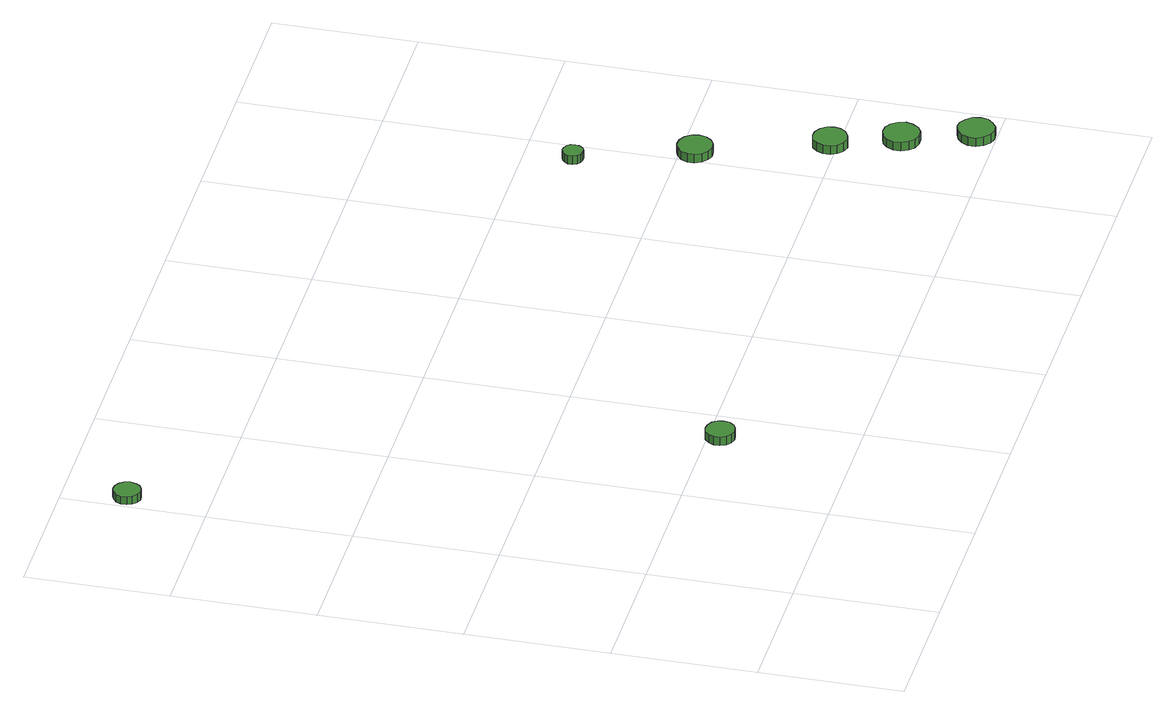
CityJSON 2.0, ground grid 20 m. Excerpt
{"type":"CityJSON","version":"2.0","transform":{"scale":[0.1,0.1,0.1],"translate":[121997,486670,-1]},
"CityObjects":{
"tree1":{"type":"SolitaryVegetationObject","attributes":{"function":"something"},"geometry":[{"type":"MultiSurface","lod":"1","boundaries":[[[0,1,2,3,4,5,6,7,8,9,10,11,12,13,14]],[[15,16,17,18,19,20,21,22,23,24,25,26,27,28,29]],[[0,29,28,1]],[[1,28,27,2]],[[2,27,26,3]],[[3,26,25,4]],[[4,25,24,5]],[[5,24,23,6]],[[6,23,22,7]],[[7,22,21,8]],[[8,21,20,9]],[[9,20,19,10]],[[10,19,18,11]],[[11,18,17,12]],[[12,17,16,13]],[[13,16,15,14]],[[14,15,29,0]]]}]},
"tree2":{"type":"SolitaryVegetationObject","attributes":{"function":"something"},"geometry":[{"type":"MultiSurface","lod":"1","boundaries":[[[30,31,32,33,34,35,36,37,38,39,40,41,42,43,44]],[[45,46,47,48,49,50,51,52,53,54,55,56,57,58,59]],[[30,59,58,31]],[[31,58,57,32]],[[32,57,56,33]],[[33,56,55,34]],[[34,55,54,35]],[[35,54,53,36]],[[36,53,52,37]],[[37,52,51,38]],[[38,51,50,39]],[[39,50,49,40]],[[40,49,48,41]],[[41,48,47,42]],[[42,47,46,43]],[[43,46,45,44]],[[44,45,59,30]]]}]},
"tree3":{"type":"SolitaryVegetationObject","attributes":{"function":"something"},"geometry":[{"type":"MultiSurface","lod":"1","boundaries":[[[60,61,62,63,64,65,66,67,68,69,70,71,72,73,74]],[[75,76,77,78,79,80,81,82,83,84,85,86,87,88,89]],[[60,89,88,61]],[[61,88,87,62]],[[62,87,86,63]],[[63,86,85,64]],[[64,85,84,65]],[[65,84,83,66]],[[66,83,82,67]],[[67,82,81,68]],[[68,81,80,69]],[[69,80,79,70]],[[70,79,78,71]],[[71,78,77,72]],[[72,77,76,73]],[[73,76,75,74]],[[74,75,89,60]]]}]},
"tree4":{"type":"SolitaryVegetationObject","attributes":{"function":"something"},"geometry":[{"type":"MultiSurface","lod":"1","boundaries":[[[90,91,92,93,94,95,96,97,98,99,100,101,102,103,104]],[[105,106,107,108,109,110,111,112,113,114,115,116,117,118,119]],[[90,119,118,91]],[[91,118,117,92]],[[92,117,116,93]],[[93,116,115,94]],[[94,115,114,95]],[[95,114,113,96]],[[96,113,112,97]],[[97,112,111,98]],[[98,111,110,99]],[[99,110,109,100]],[[100,109,108,101]],[[101,108,107,102]],[[102,107,106,103]],[[103,106,105,104]],[[104,105,119,90]]]}]},
"tree5":{"type":"SolitaryVegetationObject","attributes":{"function":"something"},"geometry":[{"type":"MultiSurface","lod":"1","boundaries":[[[120,121,122,123,124,125,126,127,128,129,130,131,132,133,134]],[[135,136,137,138,139,140,141,142,143,144,145,146,147,148,149]],[[120,149,148,121]],[[121,148,147,122]],[[122,147,146,123]],[[123,146,145,124]],[[124,145,144,125]],[[125,144,143,126]],[[126,143,142,127]],[[127,142,141,128]],[[128,141,140,129]],[[129,140,139,130]],[[130,139,138,131]],[[131,138,137,132]],[[132,137,136,133]],[[133,136,135,134]],[[134,135,149,120]]]}]},
"tree6":{"type":"SolitaryVegetationObject","attributes":{"function":"something"},"geometry":[{"type":"MultiSurface","lod":"1","boundaries":[[[150,151,152,153,154,155,156,157,158,159,160,161,162,163,164]],[[165,166,167,168,169,170,171,172,173,174,175,176,177,178,179]],[[150,179,178,151]],[[151,178,177,152]],[[152,177,176,153]],[[153,176,175,154]],[[154,175,174,155]],[[155,174,173,156]],[[156,173,172,157]],[[157,172,171,158]],[[158,171,170,159]],[[159,170,169,160]],[[160,169,168,161]],[[161,168,167,162]],[[162,167,166,163]],[[163,166,165,164]],[[164,165,179,150]]]}]},
"tree7":{"type":"SolitaryVegetationObject","attributes":{"function":"something"},"geometry":[{"type":"MultiSurface","lod":"1","boundaries":[[[180,181,182,183,184,185,186,187,188,189,190,191,192,193,194]],[[195,196,197,198,199,200,201,202,203,204,205,206,207,208,209]],[[180,209,208,181]],[[181,208,207,182]],[[182,207,206,183]],[[183,206,205,184]],[[184,205,204,185]],[[185,204,203,186]],[[186,203,202,187]],[[187,202,201,188]],[[188,201,200,189]],[[189,200,199,190]],[[190,199,198,191]],[[191,198,197,192]],[[192,197,196,193]],[[193,196,195,194]],[[194,195,209,180]]]}]}
},
"vertices":[
[43,913,19],[41,921,19],[37,927,19],[30,931,19],[22,932,19],[15,929,19],[9,924,19],[6,917,19],[6,909,19],[9,902,19],[15,897,19],[22,894,19],[30,895,19],[37,899,19],[41,905,19],[41,905,7],[37,899,7],[30,895,7],[22,894,7],[15,897,7],[9,902,7],[6,909,7],[6,917,7],[9,924,7],[15,929,7],[22,932,7],[30,931,7],[37,927,7],[41,921,7],[43,913,7],
[368,183,22],[367,191,22],[362,198,22],[354,202,22],[346,203,22],[338,201,22],[332,195,22],[328,187,22],[328,179,22],[332,171,22],[338,166,22],[346,163,22],[354,164,22],[362,168,22],[367,175,22],[367,175,9],[362,168,9],[354,164,9],[346,163,9],[338,166,9],[332,171,9],[328,179,9],[328,187,9],[332,195,9],[338,201,9],[346,203,9],[354,202,9],[362,198,9],[367,191,9],[368,183,9],
[974,532,27],[973,538,27],[970,542,27],[964,545,27],[959,546,27],[953,544,27],[949,540,27],[946,535,27],[946,529,27],[949,523,27],[953,519,27],[959,518,27],[964,518,27],[970,521,27],[973,526,27],[973,526,14],[970,521,14],[964,518,14],[959,518,14],[953,519,14],[949,523,14],[946,529,14],[946,535,14],[949,540,14],[953,544,14],[959,546,14],[964,545,14],[970,542,14],[973,538,14],[974,532,14],
[1037,378,26],[1035,388,26],[1029,396,26],[1020,401,26],[1010,402,26],[1001,399,26],[993,392,26],[989,383,26],[989,373,26],[993,364,26],[1001,357,26],[1010,354,26],[1020,355,26],[1029,360,26],[1035,368,26],[1035,368,13],[1029,360,13],[1020,355,13],[1010,354,13],[1001,357,13],[993,364,13],[989,373,13],[989,383,13],[993,392,13],[1001,399,13],[1010,402,13],[1020,401,13],[1029,396,13],[1035,388,13],[1037,378,13],
[1097,208,27],[1095,218,27],[1089,226,27],[1080,231,27],[1071,232,27],[1061,229,27],[1054,222,27],[1050,213,27],[1050,203,27],[1054,194,27],[1061,188,27],[1071,184,27],[1080,186,27],[1089,191,27],[1095,199,27],[1095,199,14],[1089,191,14],[1080,186,14],[1071,184,14],[1061,188,14],[1054,194,14],[1050,203,14],[1050,213,14],[1054,222,14],[1061,229,14],[1071,232,14],[1080,231,14],[1089,226,14],[1095,218,14],[1097,208,14],
[1131,119,27],[1128,129,27],[1122,138,27],[1113,143,27],[1102,144,27],[1092,141,27],[1085,134,27],[1080,124,27],[1080,114,27],[1085,104,27],[1092,97,27],[1102,94,27],[1113,95,27],[1122,100,27],[1128,109,27],[1128,109,14],[1122,100,14],[1113,95,14],[1102,94,14],[1092,97,14],[1085,104,14],[1080,114,14],[1080,124,14],[1085,134,14],[1092,141,14],[1102,144,14],[1113,143,14],[1122,138,14],[1128,129,14],[1131,119,14],
[1165,25,27],[1163,36,27],[1156,44,27],[1147,50,27],[1137,51,27],[1127,47,27],[1119,40,27],[1114,31,27],[1114,20,27],[1119,10,27],[1127,3,27],[1137,0,27],[1147,1,27],[1156,7,27],[1163,15,27],[1163,15,14],[1156,7,14],[1147,1,14],[1137,0,14],[1127,3,14],[1119,10,14],[1114,20,14],[1114,31,14],[1119,40,14],[1127,47,14],[1137,51,14],[1147,50,14],[1156,44,14],[1163,36,14],[1165,25,14]
]}
